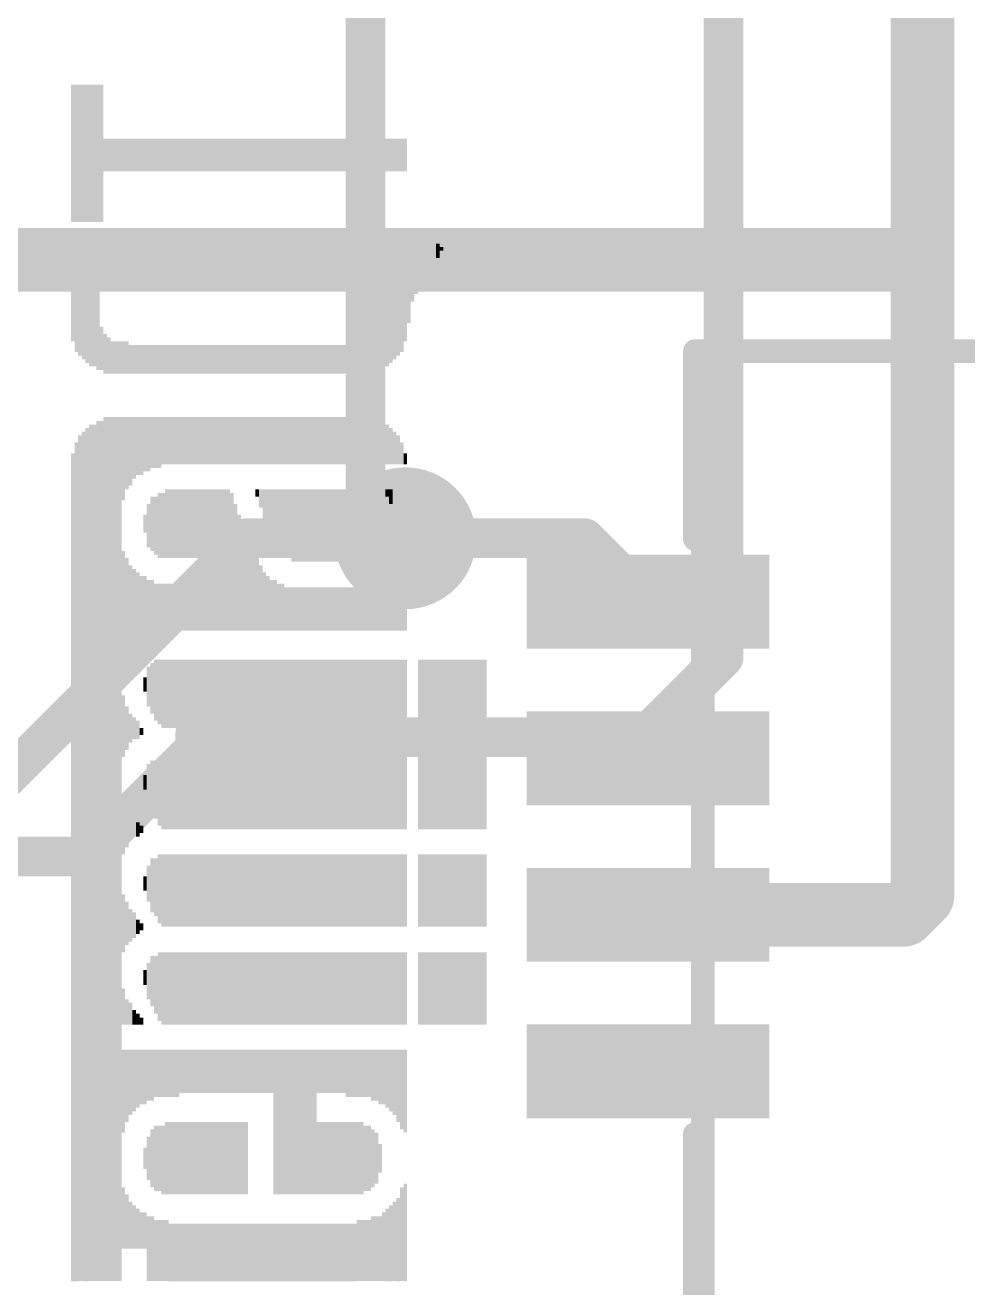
# Model space of a CAD drawing. Extents: x -8.6 to 41.9, y -5.2 to 49.8.
# Drawn here: x 26.53 to 32.55, y 15.53 to 23.6 of the extents above; entities that cross this region are included whole.
import ezdxf

# ---------------------------------------------------------------- set-up
doc = ezdxf.new("R2010")
doc.units = 0
for name, color, linetype in [('1', 12, 'CONTINUOUS'), ('16', 5, 'CONTINUOUS'), ('18', 110, 'CONTINUOUS'), ('21', 40, 'CONTINUOUS'), ('51', 253, 'CONTINUOUS')]:
    doc.layers.add(name, color=color, linetype=linetype)

# ---------------------------------------------------------------- blocks, each defined once
blk = doc.blocks.new('RECT')
blk.add_solid([(-0.5, -0.5), (0.5, -0.5), (-0.5, 0.5), (0.5, 0.5)])
blk = doc.blocks.new('ROUNDV')
at = {"const_width": 0.5}
blk.add_lwpolyline([(0, -0.25, 1), (0, 0.25, 1), (0, -0.25)], format="xyb", dxfattribs=at)

msp = doc.modelspace()

# ---------------------------------------------------------------- linework, layer by layer
at = {"layer": '1'}
for points, const_width in [([(32.258, 22.098), (32.258, 30.284)], 0.4064), ([(23.114, 22.098), (32.258, 22.098)], 0.4064), ([(32.258, 18.034), (32.258, 22.098)], 0.4064), ([(30.101, 20.32), (28.956, 20.32)], 0.254), ([(30.506, 19.915), (30.101, 20.32)], 0.254), ([(27.94, 19.05), (30.371, 19.05)], 0.254), ([(30.371, 19.05), (30.506, 18.915)], 0.254), ([(32.139, 17.915), (32.258, 18.034)], 0.4064), ([(30.506, 17.915), (32.139, 17.915)], 0.4064)]:
    msp.add_lwpolyline(points, dxfattribs=dict(at, const_width=const_width))
for points, const_width in [([(32.3596, 22.098, 1), (32.1564, 22.098)], 0.2032), ([(32.258, 21.9964, 1), (32.258, 22.1996)], 0.2032), ([(32.1564, 22.098, 1), (32.3596, 22.098)], 0.2032), ([(28.956, 20.3835, 1), (28.956, 20.2565)], 0.127), ([(30.1459, 20.3649, 1), (30.0561, 20.2751)], 0.127), ([(30.101, 20.2565, 1), (30.101, 20.3835)], 0.127), ([(30.4611, 19.8701, 1), (30.5509, 19.9599)], 0.127), ([(27.94, 19.1135, 1), (27.94, 18.9865)], 0.127), ([(30.4159, 19.0949, 1), (30.3261, 19.0051)], 0.127), ([(30.371, 18.9865, 1), (30.371, 19.1135)], 0.127), ([(30.4611, 18.8701, 1), (30.5509, 18.9599)], 0.127), ([(32.3298, 17.9622, 1), (32.1862, 18.1058)], 0.2032), ([(30.506, 18.0166, 1), (30.506, 17.8134)], 0.2032), ([(32.0672, 17.9868, 1), (32.2108, 17.8432)], 0.2032), ([(32.139, 17.8134, 1), (32.139, 18.0166)], 0.2032), ([(32.1564, 18.034, 1), (32.3596, 18.034)], 0.2032)]:
    msp.add_lwpolyline(points, format="xyb", dxfattribs=dict(at, const_width=const_width))
at = {"layer": '16', "const_width": 0.254}
for points in [[(28.702, 20.574), (28.702, 30.226)], [(30.988, 29.464), (30.988, 19.558)], [(28.956, 20.32), (28.702, 20.574)], [(27.94, 20.32), (26.416, 18.796)], [(28.956, 20.32), (27.94, 20.32)], [(30.988, 19.558), (30.48, 19.05)], [(26.924, 18.288), (27.686, 19.05)], [(27.686, 19.05), (27.94, 19.05)], [(30.48, 19.05), (27.94, 19.05)], [(26.416, 18.796), (7.112, 18.796)], [(26.924, 18.288), (8.128, 18.288)]]:
    msp.add_lwpolyline(points, dxfattribs=at)
at = {"layer": '16', "const_width": 0.127}
for points in [[(28.7469, 20.6189, 1), (28.6571, 20.5291)], [(28.6385, 20.574, 1), (28.7655, 20.574)], [(27.94, 20.3835, 1), (27.94, 20.2565)], [(27.9849, 20.2751, 1), (27.8951, 20.3649)], [(28.9111, 20.2751, 1), (29.0009, 20.3649)], [(28.956, 20.2565, 1), (28.956, 20.3835)], [(31.0329, 19.5131, 1), (30.9431, 19.6029)], [(30.9245, 19.558, 1), (31.0515, 19.558)], [(27.686, 19.1135, 1), (27.686, 18.9865)], [(27.7309, 19.0051, 1), (27.6411, 19.0949)], [(27.94, 19.1135, 1), (27.94, 18.9865)], [(27.94, 18.9865, 1), (27.94, 19.1135)], [(30.4351, 19.0949, 1), (30.5249, 19.0051)], [(30.48, 18.9865, 1), (30.48, 19.1135)], [(26.416, 18.7325, 1), (26.416, 18.8595)], [(26.8791, 18.3329, 1), (26.9689, 18.2431)], [(26.924, 18.2245, 1), (26.924, 18.3515)]]:
    msp.add_lwpolyline(points, format="xyb", dxfattribs=at)
at = {"layer": '21', "const_width": 0.1524}
for points in [[(30.806, 20.315), (30.806, 21.515)], [(30.806, 21.515), (33.406, 21.515)], [(30.806, 15.415), (30.806, 16.515)]]:
    msp.add_lwpolyline(points, dxfattribs=at)
at = {"layer": '21', "const_width": 0.0762}
for points in [[(30.8441, 21.515, 1), (30.7679, 21.515)], [(30.806, 21.5531, 1), (30.806, 21.4769)], [(30.7679, 20.315, 1), (30.8441, 20.315)], [(30.8441, 16.515, 1), (30.7679, 16.515)]]:
    msp.add_lwpolyline(points, format="xyb", dxfattribs=at)
at = {"layer": '51', "const_width": 0.1524}
for points in [[(30.856, 15.415), (30.856, 21.515)], [(30.856, 21.515), (35.106, 21.515)]]:
    msp.add_lwpolyline(points, dxfattribs=at)
at = {"layer": '51', "const_width": 0.0762}
for points in [[(30.8941, 21.515, 1), (30.8179, 21.515)], [(30.856, 21.5531, 1), (30.856, 21.4769)]]:
    msp.add_lwpolyline(points, format="xyb", dxfattribs=at)

# ---------------------------------------------------------------- block references
at = {"layer": '1', "xscale": 1.55, "yscale": 0.6, "rotation": 180}
for p in [(30.506, 19.915), (30.506, 18.915), (30.506, 17.915), (30.506, 16.915)]:
    msp.add_blockref('RECT', p, dxfattribs=at)
at = {"layer": '18', "xscale": 0.9064, "yscale": 0.9064}
for p in [(28.956, 20.32), (28.956, 20.32), (27.94, 19.05), (27.94, 19.05)]:
    msp.add_blockref('ROUNDV', p, dxfattribs=at)
at = {"layer": '21', "rotation": 90}
for p, xscale, yscale in [((26.8317, 22.7787), 0.8788, 0.0231), ((26.8548, 22.7787), 0.8788, 0.0231), ((26.8779, 22.7787), 0.8788, 0.0231), ((26.901, 22.7787), 0.8788, 0.0231), ((26.924, 22.7787), 0.8788, 0.0229), ((26.947, 22.7787), 0.8788, 0.0231), ((26.9701, 22.7787), 0.8788, 0.0231), ((26.9932, 22.7787), 0.8788, 0.0231), ((27.0163, 22.7787), 0.8788, 0.0231), ((27.0394, 22.7686), 0.2083, 0.0231), ((27.0626, 22.7686), 0.2083, 0.0231), ((27.0857, 22.7686), 0.2083, 0.0231), ((27.1088, 22.7686), 0.2083, 0.0231), ((27.1319, 22.7686), 0.2083, 0.0231), ((27.155, 22.7686), 0.2083, 0.0231), ((27.178, 22.7686), 0.2083, 0.0229), ((27.201, 22.7686), 0.2083, 0.0231), ((27.2241, 22.7686), 0.2083, 0.0231), ((27.2472, 22.7686), 0.2083, 0.0231), ((27.2703, 22.7686), 0.2083, 0.0231), ((27.2934, 22.7686), 0.2083, 0.0231), ((27.3166, 22.7686), 0.2083, 0.0231), ((27.3397, 22.7686), 0.2083, 0.0231), ((27.3628, 22.7686), 0.2083, 0.0231), ((27.3859, 22.7686), 0.2083, 0.0231), ((27.409, 22.7686), 0.2083, 0.0231), ((27.432, 22.7686), 0.2083, 0.0229), ((27.455, 22.7686), 0.2083, 0.0231), ((27.4781, 22.7686), 0.2083, 0.0231), ((27.5012, 22.7686), 0.2083, 0.0231), ((27.5243, 22.7686), 0.2083, 0.0231), ((27.5474, 22.7686), 0.2083, 0.0231), ((27.5706, 22.7686), 0.2083, 0.0231), ((27.5937, 22.7686), 0.2083, 0.0231), ((27.6168, 22.7686), 0.2083, 0.0231), ((27.6399, 22.7686), 0.2083, 0.0231), ((27.663, 22.7686), 0.2083, 0.0231), ((27.686, 22.7686), 0.2083, 0.0229), ((27.709, 22.7686), 0.2083, 0.0231), ((27.7321, 22.7686), 0.2083, 0.0231), ((27.7552, 22.7686), 0.2083, 0.0231), ((27.7783, 22.7686), 0.2083, 0.0231), ((27.8014, 22.7686), 0.2083, 0.0231), ((27.8246, 22.7686), 0.2083, 0.0231), ((27.8477, 22.7686), 0.2083, 0.0231), ((27.8708, 22.7686), 0.2083, 0.0231), ((27.8939, 22.7686), 0.2083, 0.0231), ((27.917, 22.7686), 0.2083, 0.0231), ((27.94, 22.7686), 0.2083, 0.0229), ((27.963, 22.7686), 0.2083, 0.0231), ((27.9861, 22.7686), 0.2083, 0.0231), ((28.0092, 22.7686), 0.2083, 0.0231), ((28.0323, 22.7686), 0.2083, 0.0231), ((28.0554, 22.7686), 0.2083, 0.0231), ((28.0786, 22.7686), 0.2083, 0.0231), ((28.1017, 22.7686), 0.2083, 0.0231), ((28.1248, 22.7686), 0.2083, 0.0231), ((28.1479, 22.7686), 0.2083, 0.0231), ((28.171, 22.7686), 0.2083, 0.0231), ((28.194, 22.7686), 0.2083, 0.0229), ((28.217, 22.7686), 0.2083, 0.0231), ((28.2401, 22.7686), 0.2083, 0.0231), ((28.2632, 22.7686), 0.2083, 0.0231), ((28.2863, 22.7686), 0.2083, 0.0231), ((28.3094, 22.7686), 0.2083, 0.0231), ((28.3326, 22.7686), 0.2083, 0.0231), ((28.3557, 22.7686), 0.2083, 0.0231), ((28.3788, 22.7686), 0.2083, 0.0231), ((28.4019, 22.7686), 0.2083, 0.0231), ((28.425, 22.7686), 0.2083, 0.0231), ((28.448, 22.7686), 0.2083, 0.0229), ((28.471, 22.7686), 0.2083, 0.0231), ((28.4941, 22.7686), 0.2083, 0.0231), ((28.5172, 22.7686), 0.2083, 0.0231), ((28.5403, 22.7686), 0.2083, 0.0231), ((28.5634, 22.7686), 0.2083, 0.0231), ((28.5866, 22.7686), 0.2083, 0.0231), ((28.6097, 22.7686), 0.2083, 0.0231), ((28.6328, 22.7686), 0.2083, 0.0231), ((28.6559, 22.7686), 0.2083, 0.0231), ((28.679, 22.7686), 0.2083, 0.0231), ((28.702, 22.7686), 0.2083, 0.0229), ((28.725, 22.7686), 0.2083, 0.0231), ((28.7481, 22.7686), 0.2083, 0.0231), ((28.7712, 22.7686), 0.2083, 0.0231), ((28.7943, 22.7686), 0.2083, 0.0231), ((28.8174, 22.7686), 0.2083, 0.0231), ((28.8406, 22.7686), 0.2083, 0.0231), ((28.8637, 22.7686), 0.2083, 0.0231), ((28.8868, 22.7686), 0.2083, 0.0231), ((28.9099, 22.7686), 0.2083, 0.0231), ((28.933, 22.7686), 0.2083, 0.0231), ((28.956, 22.7686), 0.2083, 0.0229), ((29.0252, 22.0751), 0.3912, 0.0231), ((29.0483, 22.098), 0.3454, 0.0231), ((26.947, 21.7983), 0.762, 0.0231), ((26.9701, 21.7983), 0.762, 0.0231), ((26.9932, 21.7983), 0.8077, 0.0231), ((27.0163, 22.0637), 0.2769, 0.0231), ((27.0394, 22.0866), 0.2311, 0.0231), ((27.0626, 22.1094), 0.2311, 0.0231), ((27.0857, 22.1094), 0.2311, 0.0231), ((27.1088, 22.1209), 0.2083, 0.0231), ((27.1319, 22.1209), 0.2083, 0.0231), ((27.155, 22.1209), 0.2083, 0.0231), ((27.178, 22.1209), 0.2083, 0.0229), ((27.201, 22.1209), 0.2083, 0.0231), ((27.2241, 22.1209), 0.2083, 0.0231), ((27.2472, 22.1209), 0.2083, 0.0231), ((27.2703, 22.1209), 0.2083, 0.0231), ((27.2934, 22.1209), 0.2083, 0.0231), ((27.3166, 22.1209), 0.2083, 0.0231), ((27.3397, 22.1209), 0.2083, 0.0231), ((27.3628, 22.1209), 0.2083, 0.0231), ((27.3859, 22.1209), 0.2083, 0.0231), ((27.409, 22.1209), 0.2083, 0.0231), ((27.432, 22.1209), 0.2083, 0.0229), ((27.455, 22.1209), 0.2083, 0.0231), ((27.4781, 22.1209), 0.2083, 0.0231), ((27.5012, 22.1209), 0.2083, 0.0231), ((27.5243, 22.1209), 0.2083, 0.0231), ((27.5474, 22.1209), 0.2083, 0.0231), ((27.5706, 22.1209), 0.2083, 0.0231), ((27.5937, 22.1209), 0.2083, 0.0231), ((27.6168, 22.1209), 0.2083, 0.0231), ((27.6399, 22.1209), 0.2083, 0.0231), ((27.663, 22.1209), 0.2083, 0.0231), ((27.686, 22.1209), 0.2083, 0.0229), ((27.709, 22.1209), 0.2083, 0.0231), ((27.7321, 22.1209), 0.2083, 0.0231), ((27.7552, 22.1209), 0.2083, 0.0231), ((27.7783, 22.1209), 0.2083, 0.0231), ((27.8014, 22.1209), 0.2083, 0.0231), ((27.8246, 22.1209), 0.2083, 0.0231), ((27.8477, 22.1209), 0.2083, 0.0231), ((27.8708, 22.1209), 0.2083, 0.0231), ((27.8939, 22.1209), 0.2083, 0.0231), ((27.917, 22.1209), 0.2083, 0.0231), ((27.94, 22.1209), 0.2083, 0.0229), ((27.963, 22.1209), 0.2083, 0.0231), ((27.9861, 22.1209), 0.2083, 0.0231), ((28.0092, 22.1209), 0.2083, 0.0231), ((28.0323, 22.1209), 0.2083, 0.0231), ((28.0554, 22.1209), 0.2083, 0.0231), ((28.0786, 22.1209), 0.2083, 0.0231), ((28.1017, 22.1209), 0.2083, 0.0231), ((28.1248, 22.1209), 0.2083, 0.0231), ((28.1479, 22.1209), 0.2083, 0.0231), ((28.171, 22.1209), 0.2083, 0.0231), ((28.194, 22.1209), 0.2083, 0.0229), ((28.217, 22.1209), 0.2083, 0.0231), ((28.2401, 22.1209), 0.2083, 0.0231), ((28.2632, 22.1209), 0.2083, 0.0231), ((28.2863, 22.1209), 0.2083, 0.0231), ((28.3094, 22.1209), 0.2083, 0.0231), ((28.3326, 22.1209), 0.2083, 0.0231), ((28.3557, 22.1209), 0.2083, 0.0231), ((28.3788, 22.1209), 0.2083, 0.0231), ((28.4019, 22.1209), 0.2083, 0.0231), ((28.425, 22.1209), 0.2083, 0.0231), ((28.448, 22.1209), 0.2083, 0.0229), ((28.471, 22.1209), 0.2083, 0.0231), ((28.4941, 22.1209), 0.2083, 0.0231), ((28.5172, 22.1209), 0.2083, 0.0231), ((28.5403, 22.1209), 0.2083, 0.0231), ((28.5634, 22.1209), 0.2083, 0.0231), ((28.5866, 22.1209), 0.2083, 0.0231), ((28.6097, 22.1209), 0.2083, 0.0231), ((28.6328, 22.1209), 0.2083, 0.0231), ((28.6559, 22.1209), 0.2083, 0.0231), ((28.679, 22.1209), 0.2083, 0.0231), ((28.702, 22.098), 0.2083, 0.0229), ((28.725, 22.098), 0.2083, 0.0231), ((28.7481, 22.0866), 0.2311, 0.0231), ((28.7712, 22.0637), 0.2769, 0.0231), ((28.7943, 21.7869), 0.7849, 0.0231), ((29.0021, 22.0282), 0.3937, 0.0231), ((29.0714, 22.098), 0.2997, 0.0231), ((29.0946, 22.1209), 0.254, 0.0231), ((29.1177, 22.1323), 0.1854, 0.0231), ((29.1408, 22.1323), 0.1397, 0.0231), ((29.1639, 22.1564), 0.0914, 0.0231), ((29.187, 22.1679), 0.0229, 0.0231), ((26.8779, 21.7983), 0.6248, 0.0231), ((26.901, 21.7983), 0.6706, 0.0231), ((26.924, 21.7983), 0.7163, 0.0229), ((28.8174, 21.7754), 0.762, 0.0231), ((28.8406, 21.7869), 0.7391, 0.0231), ((28.8637, 21.7869), 0.6934, 0.0231), ((28.8868, 21.7869), 0.6477, 0.0231), ((28.956, 21.844), 0.5334, 0.0229), ((28.979, 21.9253), 0.4623, 0.0231), ((26.8317, 21.797), 0.4394, 0.0231), ((26.8548, 21.7856), 0.5537, 0.0231), ((28.9099, 21.7742), 0.5766, 0.0231), ((28.933, 21.7856), 0.5537, 0.0231), ((27.0163, 21.5328), 0.2769, 0.0231), ((27.0394, 21.4986), 0.254, 0.0231), ((28.7481, 21.4986), 0.254, 0.0231), ((28.7712, 21.5328), 0.2769, 0.0231), ((27.0626, 21.4871), 0.2311, 0.0231), ((27.0857, 21.4744), 0.2057, 0.0231), ((27.1088, 21.4744), 0.2057, 0.0231), ((27.1319, 21.4744), 0.2057, 0.0231), ((27.155, 21.4744), 0.2057, 0.0231), ((27.178, 21.4744), 0.2057, 0.0229), ((27.201, 21.463), 0.1829, 0.0231), ((27.2241, 21.463), 0.1829, 0.0231), ((27.2472, 21.463), 0.1829, 0.0231), ((27.2703, 21.463), 0.1829, 0.0231), ((27.2934, 21.463), 0.1829, 0.0231), ((27.3166, 21.463), 0.1829, 0.0231), ((27.3397, 21.463), 0.1829, 0.0231), ((27.3628, 21.463), 0.1829, 0.0231), ((27.3859, 21.463), 0.1829, 0.0231), ((27.409, 21.463), 0.1829, 0.0231), ((27.432, 21.463), 0.1829, 0.0229), ((27.455, 21.463), 0.1829, 0.0231), ((27.4781, 21.463), 0.1829, 0.0231), ((27.5012, 21.463), 0.1829, 0.0231), ((27.5243, 21.463), 0.1829, 0.0231), ((27.5474, 21.463), 0.1829, 0.0231), ((27.5706, 21.463), 0.1829, 0.0231), ((27.5937, 21.463), 0.1829, 0.0231), ((27.6168, 21.463), 0.1829, 0.0231), ((27.6399, 21.463), 0.1829, 0.0231), ((27.663, 21.463), 0.1829, 0.0231), ((27.686, 21.463), 0.1829, 0.0229), ((27.709, 21.463), 0.1829, 0.0231), ((27.7321, 21.463), 0.1829, 0.0231), ((27.7552, 21.463), 0.1829, 0.0231), ((27.7783, 21.463), 0.1829, 0.0231), ((27.8014, 21.463), 0.1829, 0.0231), ((27.8246, 21.463), 0.1829, 0.0231), ((27.8477, 21.463), 0.1829, 0.0231), ((27.8708, 21.463), 0.1829, 0.0231), ((27.8939, 21.463), 0.1829, 0.0231), ((27.917, 21.463), 0.1829, 0.0231), ((27.94, 21.463), 0.1829, 0.0229), ((27.963, 21.463), 0.1829, 0.0231), ((27.9861, 21.463), 0.1829, 0.0231), ((28.0092, 21.463), 0.1829, 0.0231), ((28.0323, 21.463), 0.1829, 0.0231), ((28.0554, 21.463), 0.1829, 0.0231), ((28.0786, 21.463), 0.1829, 0.0231), ((28.1017, 21.463), 0.1829, 0.0231), ((28.1248, 21.463), 0.1829, 0.0231), ((28.1479, 21.463), 0.1829, 0.0231), ((28.171, 21.463), 0.1829, 0.0231), ((28.194, 21.463), 0.1829, 0.0229), ((28.217, 21.463), 0.1829, 0.0231), ((28.2401, 21.463), 0.1829, 0.0231), ((28.2632, 21.463), 0.1829, 0.0231), ((28.2863, 21.463), 0.1829, 0.0231), ((28.3094, 21.463), 0.1829, 0.0231), ((28.3326, 21.463), 0.1829, 0.0231), ((28.3557, 21.463), 0.1829, 0.0231), ((28.3788, 21.463), 0.1829, 0.0231), ((28.4019, 21.463), 0.1829, 0.0231), ((28.425, 21.463), 0.1829, 0.0231), ((28.448, 21.463), 0.1829, 0.0229), ((28.471, 21.463), 0.1829, 0.0231), ((28.4941, 21.463), 0.1829, 0.0231), ((28.5172, 21.463), 0.1829, 0.0231), ((28.5403, 21.463), 0.1829, 0.0231), ((28.5634, 21.463), 0.1829, 0.0231), ((28.5866, 21.463), 0.1829, 0.0231), ((28.6097, 21.463), 0.1829, 0.0231), ((28.6328, 21.4744), 0.2057, 0.0231), ((28.6559, 21.4744), 0.2057, 0.0231), ((28.679, 21.4744), 0.2057, 0.0231), ((28.702, 21.4744), 0.2057, 0.0229), ((28.725, 21.4871), 0.2311, 0.0231), ((26.947, 18.3109), 5.4712, 0.0231), ((26.9701, 18.3109), 5.4712, 0.0231), ((26.9932, 18.3223), 5.494, 0.0231), ((27.0163, 18.3223), 5.494, 0.0231), ((27.0394, 18.335), 5.5194, 0.0231), ((27.0626, 18.335), 5.5194, 0.0231), ((27.0857, 18.335), 5.5194, 0.0231), ((27.1088, 18.335), 5.5194, 0.0231), ((27.1319, 18.335), 5.5194, 0.0231), ((27.155, 20.828), 0.5334, 0.0231), ((27.178, 20.8636), 0.4623, 0.0229), ((27.201, 20.875), 0.4394, 0.0231), ((27.2241, 20.8979), 0.3937, 0.0231), ((27.2472, 20.9093), 0.3708, 0.0231), ((27.2703, 20.9093), 0.3708, 0.0231), ((27.2934, 20.9207), 0.348, 0.0231), ((27.3166, 20.9207), 0.348, 0.0231), ((27.3397, 20.9321), 0.3251, 0.0231), ((27.3628, 20.9321), 0.3251, 0.0231), ((27.3859, 20.9321), 0.3251, 0.0231), ((27.409, 20.9436), 0.3023, 0.0231), ((27.432, 20.9436), 0.3023, 0.0229), ((27.455, 20.9436), 0.3023, 0.0231), ((27.4781, 20.9436), 0.3023, 0.0231), ((27.5012, 20.9436), 0.3023, 0.0231), ((27.5243, 20.9436), 0.3023, 0.0231), ((27.5474, 20.9436), 0.3023, 0.0231), ((27.5706, 20.9436), 0.3023, 0.0231), ((27.5937, 20.9436), 0.3023, 0.0231), ((27.6168, 20.9436), 0.3023, 0.0231), ((27.6399, 20.9436), 0.3023, 0.0231), ((27.663, 20.9436), 0.3023, 0.0231), ((27.686, 20.9436), 0.3023, 0.0229), ((27.709, 20.9436), 0.3023, 0.0231), ((27.7321, 20.9436), 0.3023, 0.0231), ((27.7552, 20.9436), 0.3023, 0.0231), ((27.7783, 20.9436), 0.3023, 0.0231), ((27.8014, 20.9436), 0.3023, 0.0231), ((27.8246, 20.9436), 0.3023, 0.0231), ((27.8477, 20.9436), 0.3023, 0.0231), ((27.8708, 20.9436), 0.3023, 0.0231), ((27.8939, 20.9436), 0.3023, 0.0231), ((27.917, 20.9436), 0.3023, 0.0231), ((27.94, 20.9436), 0.3023, 0.0229), ((27.963, 20.9436), 0.3023, 0.0231), ((27.9861, 20.9436), 0.3023, 0.0231), ((28.0092, 20.9436), 0.3023, 0.0231), ((28.0323, 20.9436), 0.3023, 0.0231), ((28.0554, 20.9436), 0.3023, 0.0231), ((28.0786, 20.9436), 0.3023, 0.0231), ((28.1017, 20.9436), 0.3023, 0.0231), ((28.1248, 20.9436), 0.3023, 0.0231), ((28.1479, 20.9436), 0.3023, 0.0231), ((28.171, 20.9436), 0.3023, 0.0231), ((28.194, 20.9436), 0.3023, 0.0229), ((28.217, 20.9436), 0.3023, 0.0231), ((28.2401, 20.9436), 0.3023, 0.0231), ((28.2632, 20.9436), 0.3023, 0.0231), ((28.2863, 20.9436), 0.3023, 0.0231), ((28.3094, 20.9436), 0.3023, 0.0231), ((28.3326, 20.9436), 0.3023, 0.0231), ((28.3557, 20.9436), 0.3023, 0.0231), ((28.3788, 20.9436), 0.3023, 0.0231), ((28.4019, 20.9436), 0.3023, 0.0231), ((28.425, 20.9436), 0.3023, 0.0231), ((28.448, 20.9436), 0.3023, 0.0229), ((28.471, 20.9436), 0.3023, 0.0231), ((28.4941, 20.9436), 0.3023, 0.0231), ((28.5172, 20.9436), 0.3023, 0.0231), ((28.5403, 20.9436), 0.3023, 0.0231), ((28.5634, 20.9436), 0.3023, 0.0231), ((28.5866, 20.9436), 0.3023, 0.0231), ((28.6097, 20.9436), 0.3023, 0.0231), ((28.6328, 20.9436), 0.3023, 0.0231), ((28.6559, 20.9436), 0.3023, 0.0231), ((28.679, 20.9436), 0.3023, 0.0231), ((28.702, 20.9436), 0.3023, 0.0229), ((28.725, 20.9436), 0.3023, 0.0231), ((28.7481, 20.9436), 0.3023, 0.0231), ((28.7712, 20.9309), 0.2769, 0.0231), ((28.7943, 20.9309), 0.2769, 0.0231), ((28.8174, 20.9194), 0.254, 0.0231), ((28.8406, 20.9194), 0.254, 0.0231), ((26.8779, 18.2766), 5.4026, 0.0231), ((26.901, 18.288), 5.4254, 0.0231), ((26.924, 18.2994), 5.4483, 0.0229), ((28.8637, 20.908), 0.2311, 0.0231), ((28.8868, 20.8966), 0.2083, 0.0231), ((28.9099, 20.8851), 0.1854, 0.0231), ((26.8548, 18.2537), 5.3569, 0.0231), ((28.933, 20.8623), 0.1397, 0.0231), ((26.8317, 18.2194), 5.2883, 0.0231), ((28.956, 20.828), 0.0711, 0.0229), ((27.3397, 20.4127), 0.348, 0.0231), ((27.3628, 20.4013), 0.3708, 0.0231), ((27.3859, 20.4013), 0.4166, 0.0231), ((27.409, 20.4013), 0.4166, 0.0231), ((27.432, 20.4127), 0.4394, 0.0229), ((27.455, 20.4127), 0.4394, 0.0231), ((27.4781, 20.4127), 0.4394, 0.0231), ((27.5012, 20.4127), 0.4394, 0.0231), ((27.5243, 20.4127), 0.4394, 0.0231), ((27.5474, 20.4127), 0.4394, 0.0231), ((27.5706, 20.4127), 0.4394, 0.0231), ((27.5937, 20.4127), 0.4394, 0.0231), ((27.6168, 20.4127), 0.4394, 0.0231), ((27.6399, 20.4127), 0.4394, 0.0231), ((27.663, 20.4127), 0.4394, 0.0231), ((27.686, 20.4127), 0.4394, 0.0229), ((27.709, 20.4127), 0.4394, 0.0231), ((27.7321, 20.1816), 0.9017, 0.0231), ((27.7552, 20.1816), 0.9017, 0.0231), ((27.7783, 20.1816), 0.9017, 0.0231), ((27.8014, 20.1816), 0.9017, 0.0231), ((27.8246, 20.1816), 0.9017, 0.0231), ((27.8477, 20.1701), 0.8788, 0.0231), ((28.0092, 20.6096), 0.0457, 0.0231), ((28.0323, 20.574), 0.1168, 0.0231), ((28.0554, 20.5397), 0.1854, 0.0231), ((28.0786, 20.5169), 0.2311, 0.0231), ((28.1017, 20.4826), 0.2997, 0.0231), ((28.1248, 20.4584), 0.348, 0.0231), ((28.1479, 20.4356), 0.3937, 0.0231), ((28.171, 20.4241), 0.4166, 0.0231), ((28.194, 20.4127), 0.4394, 0.0229), ((28.217, 20.4127), 0.4394, 0.0231), ((28.2401, 20.4013), 0.4623, 0.0231), ((28.2632, 20.4013), 0.4623, 0.0231), ((28.2863, 20.4013), 0.4623, 0.0231), ((28.3094, 20.4013), 0.4623, 0.0231), ((28.3326, 20.4013), 0.4623, 0.0231), ((28.3557, 20.4013), 0.4623, 0.0231), ((28.3788, 20.4013), 0.4623, 0.0231), ((28.4019, 20.4013), 0.4623, 0.0231), ((28.425, 20.4013), 0.4623, 0.0231), ((28.448, 20.4013), 0.4623, 0.0229), ((28.471, 20.4013), 0.4623, 0.0231), ((28.4941, 20.4013), 0.4623, 0.0231), ((28.5172, 20.4013), 0.4623, 0.0231), ((28.5403, 20.4013), 0.4623, 0.0231), ((28.5634, 20.4013), 0.4623, 0.0231), ((28.5866, 20.4013), 0.4623, 0.0231), ((28.6097, 20.4013), 0.4623, 0.0231), ((28.6328, 20.4013), 0.4623, 0.0231), ((28.6559, 20.4013), 0.4623, 0.0231), ((28.679, 20.4013), 0.4623, 0.0231), ((28.702, 20.3899), 0.4394, 0.0229), ((28.725, 20.3899), 0.3937, 0.0231), ((28.8406, 20.6096), 0.0457, 0.0231), ((28.8637, 20.5854), 0.094, 0.0231), ((28.8868, 20.574), 0.1168, 0.0231), ((28.9099, 20.5511), 0.1626, 0.0231), ((28.933, 20.5283), 0.2083, 0.0231), ((28.956, 20.5169), 0.2311, 0.0229), ((27.3166, 20.4), 0.2769, 0.0231), ((27.8708, 20.1346), 0.8077, 0.0231), ((28.7481, 20.3657), 0.3454, 0.0231), ((28.7712, 20.3543), 0.2769, 0.0231), ((27.2934, 20.4127), 0.1143, 0.0231), ((27.8939, 20.1003), 0.7391, 0.0231), ((27.917, 20.0774), 0.6934, 0.0231), ((28.7943, 20.3429), 0.1168, 0.0231), ((27.94, 20.0431), 0.6248, 0.0229), ((27.963, 20.0076), 0.5537, 0.0231), ((27.155, 19.9047), 0.668, 0.0231), ((27.178, 19.9047), 0.5766, 0.0229), ((27.9861, 19.9847), 0.508, 0.0231), ((28.0092, 19.9619), 0.4623, 0.0231), ((28.956, 19.9504), 0.4394, 0.0229), ((27.201, 19.8933), 0.508, 0.0231), ((27.2241, 19.8933), 0.4623, 0.0231), ((27.2472, 19.8933), 0.4166, 0.0231), ((27.2703, 19.8819), 0.3937, 0.0231), ((27.2934, 19.8933), 0.3708, 0.0231), ((28.0323, 19.939), 0.4166, 0.0231), ((28.0554, 19.9161), 0.3708, 0.0231), ((28.0786, 19.9047), 0.348, 0.0231), ((28.8868, 19.9047), 0.348, 0.0231), ((28.9099, 19.9161), 0.3708, 0.0231), ((28.933, 19.939), 0.4166, 0.0231), ((27.3166, 19.8806), 0.3454, 0.0231), ((27.3397, 19.8806), 0.3454, 0.0231), ((27.3628, 19.8692), 0.3226, 0.0231), ((27.3859, 19.8806), 0.2997, 0.0231), ((27.409, 19.8806), 0.2997, 0.0231), ((27.432, 19.8806), 0.2997, 0.0229), ((27.455, 19.8806), 0.2997, 0.0231), ((27.4781, 19.8692), 0.2769, 0.0231), ((27.5012, 19.8692), 0.2769, 0.0231), ((27.5243, 19.8692), 0.2769, 0.0231), ((27.5474, 19.8692), 0.2769, 0.0231), ((27.5706, 19.8692), 0.2769, 0.0231), ((27.5937, 19.8692), 0.2769, 0.0231), ((27.6168, 19.8692), 0.2769, 0.0231), ((27.6399, 19.8692), 0.2769, 0.0231), ((27.663, 19.8692), 0.2769, 0.0231), ((27.686, 19.8692), 0.2769, 0.0229), ((27.709, 19.8692), 0.2769, 0.0231), ((28.1017, 19.892), 0.3226, 0.0231), ((28.1248, 19.892), 0.3226, 0.0231), ((28.1479, 19.8806), 0.2997, 0.0231), ((28.171, 19.8806), 0.2997, 0.0231), ((28.194, 19.8692), 0.2769, 0.0229), ((28.217, 19.8692), 0.2769, 0.0231), ((28.2401, 19.8692), 0.2769, 0.0231), ((28.2632, 19.8692), 0.2769, 0.0231), ((28.2863, 19.8692), 0.2769, 0.0231), ((28.3094, 19.8692), 0.2769, 0.0231), ((28.3326, 19.8692), 0.2769, 0.0231), ((28.3557, 19.8692), 0.2769, 0.0231), ((28.3788, 19.8692), 0.2769, 0.0231), ((28.4019, 19.8692), 0.2769, 0.0231), ((28.425, 19.8692), 0.2769, 0.0231), ((28.448, 19.8692), 0.2769, 0.0229), ((28.471, 19.8692), 0.2769, 0.0231), ((28.4941, 19.8692), 0.2769, 0.0231), ((28.5172, 19.8692), 0.2769, 0.0231), ((28.5403, 19.8692), 0.2769, 0.0231), ((28.5634, 19.8692), 0.2769, 0.0231), ((28.5866, 19.8692), 0.2769, 0.0231), ((28.6097, 19.8692), 0.2769, 0.0231), ((28.6328, 19.8692), 0.2769, 0.0231), ((28.6559, 19.8692), 0.2769, 0.0231), ((28.679, 19.8692), 0.2769, 0.0231), ((28.702, 19.8692), 0.2769, 0.0229), ((28.725, 19.8692), 0.2769, 0.0231), ((28.7481, 19.8692), 0.2769, 0.0231), ((28.7712, 19.8692), 0.2769, 0.0231), ((28.7943, 19.8692), 0.2769, 0.0231), ((28.8174, 19.8806), 0.2997, 0.0231), ((28.8406, 19.8806), 0.2997, 0.0231), ((28.8637, 19.892), 0.3226, 0.0231), ((27.3397, 19.3612), 0.3226, 0.0231), ((27.3628, 19.3497), 0.3912, 0.0231), ((27.3859, 19.3383), 0.414, 0.0231), ((27.409, 19.3269), 0.4369, 0.0231), ((27.432, 19.3269), 0.4369, 0.0229), ((27.455, 19.3269), 0.4369, 0.0231), ((27.4781, 19.3269), 0.4369, 0.0231), ((27.5012, 19.3269), 0.4369, 0.0231), ((27.5243, 19.3269), 0.4369, 0.0231), ((27.5474, 19.3269), 0.4369, 0.0231), ((27.5706, 19.3269), 0.4369, 0.0231), ((27.5937, 19.3269), 0.4369, 0.0231), ((27.6168, 19.3269), 0.4369, 0.0231), ((27.6399, 19.3269), 0.4369, 0.0231), ((27.663, 19.3269), 0.4369, 0.0231), ((27.686, 19.3269), 0.4369, 0.0229), ((27.709, 19.3269), 0.4369, 0.0231), ((27.7321, 19.3269), 0.4369, 0.0231), ((27.7552, 19.3269), 0.4369, 0.0231), ((27.7783, 19.3269), 0.4369, 0.0231), ((27.8014, 19.3269), 0.4369, 0.0231), ((27.8246, 19.3269), 0.4369, 0.0231), ((27.8477, 19.3269), 0.4369, 0.0231), ((27.8708, 19.3269), 0.4369, 0.0231), ((27.8939, 19.3269), 0.4369, 0.0231), ((27.917, 19.3269), 0.4369, 0.0231), ((27.94, 19.3269), 0.4369, 0.0229), ((27.963, 19.3269), 0.4369, 0.0231), ((27.9861, 19.3269), 0.4369, 0.0231), ((28.0092, 19.3269), 0.4369, 0.0231), ((28.0323, 19.3269), 0.4369, 0.0231), ((28.0554, 19.3269), 0.4369, 0.0231), ((28.0786, 19.3269), 0.4369, 0.0231), ((28.1017, 19.3269), 0.4369, 0.0231), ((28.1248, 19.3269), 0.4369, 0.0231), ((28.1479, 19.3269), 0.4369, 0.0231), ((28.171, 19.3269), 0.4369, 0.0231), ((28.194, 19.3269), 0.4369, 0.0229), ((28.217, 19.3269), 0.4369, 0.0231), ((28.2401, 19.3269), 0.4369, 0.0231), ((28.2632, 19.3269), 0.4369, 0.0231), ((28.2863, 19.3269), 0.4369, 0.0231), ((28.3094, 19.3269), 0.4369, 0.0231), ((28.3326, 19.3269), 0.4369, 0.0231), ((28.3557, 19.3269), 0.4369, 0.0231), ((28.3788, 19.3269), 0.4369, 0.0231), ((28.4019, 19.3269), 0.4369, 0.0231), ((28.425, 19.3269), 0.4369, 0.0231), ((28.448, 19.3269), 0.4369, 0.0229), ((28.471, 19.3269), 0.4369, 0.0231), ((28.4941, 19.3269), 0.4369, 0.0231), ((28.5172, 19.3269), 0.4369, 0.0231), ((28.5403, 19.3269), 0.4369, 0.0231), ((28.5634, 19.3269), 0.4369, 0.0231), ((28.5866, 19.3269), 0.4369, 0.0231), ((28.6097, 19.3269), 0.4369, 0.0231), ((28.6328, 19.3269), 0.4369, 0.0231), ((28.6559, 19.3269), 0.4369, 0.0231), ((28.679, 19.3269), 0.4369, 0.0231), ((28.702, 19.3269), 0.4369, 0.0229), ((28.725, 19.3269), 0.4369, 0.0231), ((28.7481, 19.3269), 0.4369, 0.0231), ((28.7712, 19.3269), 0.4369, 0.0231), ((28.7943, 19.3269), 0.4369, 0.0231), ((28.8174, 19.3269), 0.4369, 0.0231), ((28.8406, 19.3269), 0.4369, 0.0231), ((28.8637, 19.3269), 0.4369, 0.0231), ((28.8868, 19.3269), 0.4369, 0.0231), ((28.9099, 19.3269), 0.4369, 0.0231), ((28.933, 19.3269), 0.4369, 0.0231), ((28.956, 19.3269), 0.4369, 0.0229), ((29.0483, 19.3269), 0.4369, 0.0231), ((29.0714, 19.3269), 0.4369, 0.0231), ((29.0946, 19.3269), 0.4369, 0.0231), ((29.1177, 19.3269), 0.4369, 0.0231), ((29.1408, 19.3269), 0.4369, 0.0231), ((29.1639, 19.3269), 0.4369, 0.0231), ((29.187, 19.3269), 0.4369, 0.0231), ((29.21, 19.3269), 0.4369, 0.0229), ((29.233, 19.3269), 0.4369, 0.0231), ((29.2561, 19.3269), 0.4369, 0.0231), ((29.2792, 19.3269), 0.4369, 0.0231), ((29.3023, 19.3269), 0.4369, 0.0231), ((29.3254, 19.3269), 0.4369, 0.0231), ((29.3486, 19.3269), 0.4369, 0.0231), ((29.3717, 19.3269), 0.4369, 0.0231), ((29.3948, 19.3269), 0.4369, 0.0231), ((29.4179, 19.3269), 0.4369, 0.0231), ((29.441, 19.3269), 0.4369, 0.0231), ((29.464, 19.3269), 0.4369, 0.0229), ((27.3166, 19.3726), 0.254, 0.0231), ((27.2934, 19.3853), 0.0914, 0.0231), ((27.155, 19.1198), 0.3937, 0.0231), ((27.178, 19.1072), 0.2769, 0.0229), ((27.201, 19.1072), 0.1854, 0.0231), ((27.2241, 19.1072), 0.1397, 0.0231), ((27.2472, 19.0957), 0.1168, 0.0231), ((27.2703, 19.0856), 0.0457, 0.0231), ((27.3166, 18.7503), 0.254, 0.0231), ((27.3397, 18.7388), 0.3226, 0.0231), ((27.3628, 18.7147), 0.3708, 0.0231), ((27.3859, 18.7033), 0.4394, 0.0231), ((27.409, 18.6919), 0.4623, 0.0231), ((27.432, 18.6919), 0.4623, 0.0229), ((27.455, 18.6919), 0.4623, 0.0231), ((27.4781, 18.6919), 0.4623, 0.0231), ((27.5012, 18.6919), 0.4623, 0.0231), ((27.5243, 18.6919), 0.4623, 0.0231), ((27.5474, 18.6919), 0.4623, 0.0231), ((27.5706, 18.6919), 0.4623, 0.0231), ((27.5937, 18.6919), 0.4623, 0.0231), ((27.6168, 18.6919), 0.4623, 0.0231), ((27.6399, 18.6919), 0.4623, 0.0231), ((27.663, 18.6919), 0.4623, 0.0231), ((27.686, 18.6919), 0.4623, 0.0229), ((27.709, 18.6919), 0.4623, 0.0231), ((27.7321, 18.6919), 0.4623, 0.0231), ((27.7552, 18.6919), 0.4623, 0.0231), ((27.7783, 18.6919), 0.4623, 0.0231), ((27.8014, 18.6919), 0.4623, 0.0231), ((27.8246, 18.6919), 0.4623, 0.0231), ((27.8477, 18.6919), 0.4623, 0.0231), ((27.8708, 18.6919), 0.4623, 0.0231), ((27.8939, 18.6919), 0.4623, 0.0231), ((27.917, 18.6919), 0.4623, 0.0231), ((27.94, 18.6919), 0.4623, 0.0229), ((27.963, 18.6919), 0.4623, 0.0231), ((27.9861, 18.6919), 0.4623, 0.0231), ((28.0092, 18.6919), 0.4623, 0.0231), ((28.0323, 18.6919), 0.4623, 0.0231), ((28.0554, 18.6919), 0.4623, 0.0231), ((28.0786, 18.6919), 0.4623, 0.0231), ((28.1017, 18.6919), 0.4623, 0.0231), ((28.1248, 18.6919), 0.4623, 0.0231), ((28.1479, 18.6919), 0.4623, 0.0231), ((28.171, 18.6919), 0.4623, 0.0231), ((28.194, 18.6919), 0.4623, 0.0229), ((28.217, 18.6919), 0.4623, 0.0231), ((28.2401, 18.6919), 0.4623, 0.0231), ((28.2632, 18.6919), 0.4623, 0.0231), ((28.2863, 18.6919), 0.4623, 0.0231), ((28.3094, 18.6919), 0.4623, 0.0231), ((28.3326, 18.6919), 0.4623, 0.0231), ((28.3557, 18.6919), 0.4623, 0.0231), ((28.3788, 18.6919), 0.4623, 0.0231), ((28.4019, 18.6919), 0.4623, 0.0231), ((28.425, 18.6919), 0.4623, 0.0231), ((28.448, 18.6919), 0.4623, 0.0229), ((28.471, 18.6919), 0.4623, 0.0231), ((28.4941, 18.6919), 0.4623, 0.0231), ((28.5172, 18.6919), 0.4623, 0.0231), ((28.5403, 18.6919), 0.4623, 0.0231), ((28.5634, 18.6919), 0.4623, 0.0231), ((28.5866, 18.6919), 0.4623, 0.0231), ((28.6097, 18.6919), 0.4623, 0.0231), ((28.6328, 18.6919), 0.4623, 0.0231), ((28.6559, 18.6919), 0.4623, 0.0231), ((28.679, 18.6919), 0.4623, 0.0231), ((28.702, 18.6919), 0.4623, 0.0229), ((28.725, 18.6919), 0.4623, 0.0231), ((28.7481, 18.6919), 0.4623, 0.0231), ((28.7712, 18.6919), 0.4623, 0.0231), ((28.7943, 18.6919), 0.4623, 0.0231), ((28.8174, 18.6919), 0.4623, 0.0231), ((28.8406, 18.6919), 0.4623, 0.0231), ((28.8637, 18.6919), 0.4623, 0.0231), ((28.8868, 18.6919), 0.4623, 0.0231), ((28.9099, 18.6919), 0.4623, 0.0231), ((28.933, 18.6919), 0.4623, 0.0231), ((28.956, 18.6919), 0.4623, 0.0229), ((29.0483, 18.6919), 0.4623, 0.0231), ((29.0714, 18.6919), 0.4623, 0.0231), ((29.0946, 18.6919), 0.4623, 0.0231), ((29.1177, 18.6919), 0.4623, 0.0231), ((29.1408, 18.6919), 0.4623, 0.0231), ((29.1639, 18.6919), 0.4623, 0.0231), ((29.187, 18.6919), 0.4623, 0.0231), ((29.21, 18.6919), 0.4623, 0.0229), ((29.233, 18.6919), 0.4623, 0.0231), ((29.2561, 18.6919), 0.4623, 0.0231), ((29.2792, 18.6919), 0.4623, 0.0231), ((29.3023, 18.6919), 0.4623, 0.0231), ((29.3254, 18.6919), 0.4623, 0.0231), ((29.3486, 18.6919), 0.4623, 0.0231), ((29.3717, 18.6919), 0.4623, 0.0231), ((29.3948, 18.6919), 0.4623, 0.0231), ((29.4179, 18.6919), 0.4623, 0.0231), ((29.441, 18.6919), 0.4623, 0.0231), ((29.464, 18.6919), 0.4623, 0.0229), ((27.2934, 18.7617), 0.094, 0.0231), ((27.155, 18.4849), 0.3683, 0.0231), ((27.178, 18.4849), 0.2769, 0.0229), ((27.201, 18.4849), 0.1854, 0.0231), ((27.2241, 18.4849), 0.1397, 0.0231), ((27.2472, 18.4607), 0.0914, 0.0231), ((27.2703, 18.4607), 0.0457, 0.0231), ((27.3166, 18.114), 0.2311, 0.0231), ((27.3397, 18.1026), 0.3454, 0.0231), ((27.3628, 18.0912), 0.3683, 0.0231), ((27.3859, 18.081), 0.4394, 0.0231), ((27.409, 18.0696), 0.4623, 0.0231), ((27.432, 18.0696), 0.4623, 0.0229), ((27.455, 18.0696), 0.4623, 0.0231), ((27.4781, 18.0696), 0.4623, 0.0231), ((27.5012, 18.0696), 0.4623, 0.0231), ((27.5243, 18.0696), 0.4623, 0.0231), ((27.5474, 18.0696), 0.4623, 0.0231), ((27.5706, 18.0696), 0.4623, 0.0231), ((27.5937, 18.0696), 0.4623, 0.0231), ((27.6168, 18.0696), 0.4623, 0.0231), ((27.6399, 18.0696), 0.4623, 0.0231), ((27.663, 18.0696), 0.4623, 0.0231), ((27.686, 18.0696), 0.4623, 0.0229), ((27.709, 18.0696), 0.4623, 0.0231), ((27.7321, 18.0696), 0.4623, 0.0231), ((27.7552, 18.0696), 0.4623, 0.0231), ((27.7783, 18.0696), 0.4623, 0.0231), ((27.8014, 18.0696), 0.4623, 0.0231), ((27.8246, 18.0696), 0.4623, 0.0231), ((27.8477, 18.0696), 0.4623, 0.0231), ((27.8708, 18.0696), 0.4623, 0.0231), ((27.8939, 18.0696), 0.4623, 0.0231), ((27.917, 18.0696), 0.4623, 0.0231), ((27.94, 18.0696), 0.4623, 0.0229), ((27.963, 18.0696), 0.4623, 0.0231), ((27.9861, 18.0696), 0.4623, 0.0231), ((28.0092, 18.0696), 0.4623, 0.0231), ((28.0323, 18.0696), 0.4623, 0.0231), ((28.0554, 18.0696), 0.4623, 0.0231), ((28.0786, 18.0696), 0.4623, 0.0231), ((28.1017, 18.0696), 0.4623, 0.0231), ((28.1248, 18.0696), 0.4623, 0.0231), ((28.1479, 18.0696), 0.4623, 0.0231), ((28.171, 18.0696), 0.4623, 0.0231), ((28.194, 18.0696), 0.4623, 0.0229), ((28.217, 18.0696), 0.4623, 0.0231), ((28.2401, 18.0696), 0.4623, 0.0231), ((28.2632, 18.0696), 0.4623, 0.0231), ((28.2863, 18.0696), 0.4623, 0.0231), ((28.3094, 18.0696), 0.4623, 0.0231), ((28.3326, 18.0696), 0.4623, 0.0231), ((28.3557, 18.0696), 0.4623, 0.0231), ((28.3788, 18.0696), 0.4623, 0.0231), ((28.4019, 18.0696), 0.4623, 0.0231), ((28.425, 18.0696), 0.4623, 0.0231), ((28.448, 18.0696), 0.4623, 0.0229), ((28.471, 18.0696), 0.4623, 0.0231), ((28.4941, 18.0696), 0.4623, 0.0231), ((28.5172, 18.0696), 0.4623, 0.0231), ((28.5403, 18.0696), 0.4623, 0.0231), ((28.5634, 18.0696), 0.4623, 0.0231), ((28.5866, 18.0696), 0.4623, 0.0231), ((28.6097, 18.0696), 0.4623, 0.0231), ((28.6328, 18.0696), 0.4623, 0.0231), ((28.6559, 18.0696), 0.4623, 0.0231), ((28.679, 18.0696), 0.4623, 0.0231), ((28.702, 18.0696), 0.4623, 0.0229), ((28.725, 18.0696), 0.4623, 0.0231), ((28.7481, 18.0696), 0.4623, 0.0231), ((28.7712, 18.0696), 0.4623, 0.0231), ((28.7943, 18.0696), 0.4623, 0.0231), ((28.8174, 18.0696), 0.4623, 0.0231), ((28.8406, 18.0696), 0.4623, 0.0231), ((28.8637, 18.0696), 0.4623, 0.0231), ((28.8868, 18.0696), 0.4623, 0.0231), ((28.9099, 18.0696), 0.4623, 0.0231), ((28.933, 18.0696), 0.4623, 0.0231), ((28.956, 18.0696), 0.4623, 0.0229), ((29.0483, 18.0696), 0.4623, 0.0231), ((29.0714, 18.0696), 0.4623, 0.0231), ((29.0946, 18.0696), 0.4623, 0.0231), ((29.1177, 18.0696), 0.4623, 0.0231), ((29.1408, 18.0696), 0.4623, 0.0231), ((29.1639, 18.0696), 0.4623, 0.0231), ((29.187, 18.0696), 0.4623, 0.0231), ((29.21, 18.0696), 0.4623, 0.0229), ((29.233, 18.0696), 0.4623, 0.0231), ((29.2561, 18.0696), 0.4623, 0.0231), ((29.2792, 18.0696), 0.4623, 0.0231), ((29.3023, 18.0696), 0.4623, 0.0231), ((29.3254, 18.0696), 0.4623, 0.0231), ((29.3486, 18.0696), 0.4623, 0.0231), ((29.3717, 18.0696), 0.4623, 0.0231), ((29.3948, 18.0696), 0.4623, 0.0231), ((29.4179, 18.0696), 0.4623, 0.0231), ((29.441, 18.0696), 0.4623, 0.0231), ((29.464, 18.0696), 0.4623, 0.0229), ((27.2934, 18.1153), 0.0914, 0.0231), ((27.155, 17.8613), 0.3708, 0.0231), ((27.178, 17.86), 0.2769, 0.0229), ((27.201, 17.8486), 0.2083, 0.0231), ((27.2241, 17.8486), 0.1626, 0.0231), ((27.2472, 17.8384), 0.0914, 0.0231), ((27.2703, 17.8384), 0.0457, 0.0231), ((27.3859, 17.4562), 0.4394, 0.0231), ((27.409, 17.4447), 0.4623, 0.0231), ((27.432, 17.4447), 0.4623, 0.0229), ((27.455, 17.4447), 0.4623, 0.0231), ((27.4781, 17.4447), 0.4623, 0.0231), ((27.5012, 17.4447), 0.4623, 0.0231), ((27.5243, 17.4447), 0.4623, 0.0231), ((27.5474, 17.4447), 0.4623, 0.0231), ((27.5706, 17.4447), 0.4623, 0.0231), ((27.5937, 17.4447), 0.4623, 0.0231), ((27.6168, 17.4447), 0.4623, 0.0231), ((27.6399, 17.4447), 0.4623, 0.0231), ((27.663, 17.4447), 0.4623, 0.0231), ((27.686, 17.4447), 0.4623, 0.0229), ((27.709, 17.4447), 0.4623, 0.0231), ((27.7321, 17.4447), 0.4623, 0.0231), ((27.7552, 17.4447), 0.4623, 0.0231), ((27.7783, 17.4447), 0.4623, 0.0231), ((27.8014, 17.4447), 0.4623, 0.0231), ((27.8246, 17.4447), 0.4623, 0.0231), ((27.8477, 17.4447), 0.4623, 0.0231), ((27.8708, 17.4447), 0.4623, 0.0231), ((27.8939, 17.4447), 0.4623, 0.0231), ((27.917, 17.4447), 0.4623, 0.0231), ((27.94, 17.4447), 0.4623, 0.0229), ((27.963, 17.4447), 0.4623, 0.0231), ((27.9861, 17.4447), 0.4623, 0.0231), ((28.0092, 17.4447), 0.4623, 0.0231), ((28.0323, 17.4447), 0.4623, 0.0231), ((28.0554, 17.4447), 0.4623, 0.0231), ((28.0786, 17.4447), 0.4623, 0.0231), ((28.1017, 17.4447), 0.4623, 0.0231), ((28.1248, 17.4447), 0.4623, 0.0231), ((28.1479, 17.4447), 0.4623, 0.0231), ((28.171, 17.4447), 0.4623, 0.0231), ((28.194, 17.4447), 0.4623, 0.0229), ((28.217, 17.4447), 0.4623, 0.0231), ((28.2401, 17.4447), 0.4623, 0.0231), ((28.2632, 17.4447), 0.4623, 0.0231), ((28.2863, 17.4447), 0.4623, 0.0231), ((28.3094, 17.4447), 0.4623, 0.0231), ((28.3326, 17.4447), 0.4623, 0.0231), ((28.3557, 17.4447), 0.4623, 0.0231), ((28.3788, 17.4447), 0.4623, 0.0231), ((28.4019, 17.4447), 0.4623, 0.0231), ((28.425, 17.4447), 0.4623, 0.0231), ((28.448, 17.4447), 0.4623, 0.0229), ((28.471, 17.4447), 0.4623, 0.0231), ((28.4941, 17.4447), 0.4623, 0.0231), ((28.5172, 17.4447), 0.4623, 0.0231), ((28.5403, 17.4447), 0.4623, 0.0231), ((28.5634, 17.4447), 0.4623, 0.0231), ((28.5866, 17.4447), 0.4623, 0.0231), ((28.6097, 17.4447), 0.4623, 0.0231), ((28.6328, 17.4447), 0.4623, 0.0231), ((28.6559, 17.4447), 0.4623, 0.0231), ((28.679, 17.4447), 0.4623, 0.0231), ((28.702, 17.4447), 0.4623, 0.0229), ((28.725, 17.4447), 0.4623, 0.0231), ((28.7481, 17.4447), 0.4623, 0.0231), ((28.7712, 17.4447), 0.4623, 0.0231), ((28.7943, 17.4447), 0.4623, 0.0231), ((28.8174, 17.4447), 0.4623, 0.0231), ((28.8406, 17.4447), 0.4623, 0.0231), ((28.8637, 17.4447), 0.4623, 0.0231), ((28.8868, 17.4447), 0.4623, 0.0231), ((28.9099, 17.4447), 0.4623, 0.0231), ((28.933, 17.4447), 0.4623, 0.0231), ((28.956, 17.4447), 0.4623, 0.0229), ((29.0483, 17.4447), 0.4623, 0.0231), ((29.0714, 17.4447), 0.4623, 0.0231), ((29.0946, 17.4447), 0.4623, 0.0231), ((29.1177, 17.4447), 0.4623, 0.0231), ((29.1408, 17.4447), 0.4623, 0.0231), ((29.1639, 17.4447), 0.4623, 0.0231), ((29.187, 17.4447), 0.4623, 0.0231), ((29.21, 17.4447), 0.4623, 0.0229), ((29.233, 17.4447), 0.4623, 0.0231), ((29.2561, 17.4447), 0.4623, 0.0231), ((29.2792, 17.4447), 0.4623, 0.0231), ((29.3023, 17.4447), 0.4623, 0.0231), ((29.3254, 17.4447), 0.4623, 0.0231), ((29.3486, 17.4447), 0.4623, 0.0231), ((29.3717, 17.4447), 0.4623, 0.0231), ((29.3948, 17.4447), 0.4623, 0.0231), ((29.4179, 17.4447), 0.4623, 0.0231), ((29.441, 17.4447), 0.4623, 0.0231), ((29.464, 17.4447), 0.4623, 0.0229), ((27.3166, 17.4917), 0.2311, 0.0231), ((27.3397, 17.4917), 0.3226, 0.0231), ((27.3628, 17.4688), 0.3683, 0.0231), ((27.2934, 17.5146), 0.094, 0.0231), ((27.155, 17.3292), 0.2311, 0.0231), ((27.178, 17.2949), 0.1626, 0.0229), ((27.201, 17.2834), 0.1397, 0.0231), ((27.2241, 17.2606), 0.094, 0.0231), ((27.2472, 17.2491), 0.0711, 0.0231), ((27.2703, 17.2364), 0.0457, 0.0231), ((27.155, 16.7881), 0.5309, 0.0231), ((27.178, 16.8224), 0.4623, 0.0229), ((27.201, 16.8453), 0.4166, 0.0231), ((27.2241, 16.8567), 0.3937, 0.0231), ((27.2472, 16.8681), 0.3708, 0.0231), ((27.2703, 16.8796), 0.348, 0.0231), ((27.2934, 16.8796), 0.348, 0.0231), ((27.3166, 16.891), 0.3251, 0.0231), ((27.3397, 16.891), 0.3251, 0.0231), ((27.3628, 16.9024), 0.3023, 0.0231), ((27.3859, 16.9024), 0.3023, 0.0231), ((27.409, 16.9024), 0.3023, 0.0231), ((27.432, 16.9024), 0.3023, 0.0229), ((27.455, 16.9024), 0.3023, 0.0231), ((27.4781, 16.9024), 0.3023, 0.0231), ((27.5012, 16.9024), 0.3023, 0.0231), ((27.5243, 16.9151), 0.2769, 0.0231), ((27.5474, 16.9151), 0.2769, 0.0231), ((27.5706, 16.9151), 0.2769, 0.0231), ((27.5937, 16.9151), 0.2769, 0.0231), ((27.6168, 16.9151), 0.2769, 0.0231), ((27.6399, 16.9151), 0.2769, 0.0231), ((27.663, 16.9151), 0.2769, 0.0231), ((27.686, 16.9151), 0.2769, 0.0229), ((27.709, 16.9151), 0.2769, 0.0231), ((27.7321, 16.9151), 0.2769, 0.0231), ((27.7552, 16.9151), 0.2769, 0.0231), ((27.7783, 16.9151), 0.2769, 0.0231), ((27.8014, 16.9151), 0.2769, 0.0231), ((27.8246, 16.9151), 0.2769, 0.0231), ((27.8477, 16.9151), 0.2769, 0.0231), ((27.8708, 16.9151), 0.2769, 0.0231), ((27.8939, 16.9151), 0.2769, 0.0231), ((27.917, 16.9151), 0.2769, 0.0231), ((27.94, 16.9151), 0.2769, 0.0229), ((27.963, 16.9151), 0.2769, 0.0231), ((27.9861, 16.9151), 0.2769, 0.0231), ((28.0092, 16.9151), 0.2769, 0.0231), ((28.0323, 16.9151), 0.2769, 0.0231), ((28.0554, 16.9151), 0.2769, 0.0231), ((28.0786, 16.9151), 0.2769, 0.0231), ((28.1017, 16.9151), 0.2769, 0.0231), ((28.1248, 16.5913), 0.9246, 0.0231), ((28.1479, 16.5913), 0.9246, 0.0231), ((28.171, 16.5913), 0.9246, 0.0231), ((28.194, 16.5913), 0.9246, 0.0229), ((28.217, 16.5913), 0.9246, 0.0231), ((28.2401, 16.5913), 0.9246, 0.0231), ((28.2632, 16.5913), 0.9246, 0.0231), ((28.2863, 16.5913), 0.9246, 0.0231), ((28.3094, 16.5913), 0.9246, 0.0231), ((28.3326, 16.5913), 0.9246, 0.0231), ((28.3557, 16.5913), 0.9246, 0.0231), ((28.3788, 16.5913), 0.9246, 0.0231), ((28.4019, 16.9151), 0.2769, 0.0231), ((28.425, 16.9151), 0.2769, 0.0231), ((28.448, 16.9151), 0.2769, 0.0229), ((28.471, 16.9151), 0.2769, 0.0231), ((28.4941, 16.9151), 0.2769, 0.0231), ((28.5172, 16.9151), 0.2769, 0.0231), ((28.5403, 16.9151), 0.2769, 0.0231), ((28.5634, 16.9151), 0.2769, 0.0231), ((28.5866, 16.9024), 0.3023, 0.0231), ((28.6097, 16.9024), 0.3023, 0.0231), ((28.6328, 16.9024), 0.3023, 0.0231), ((28.6559, 16.9024), 0.3023, 0.0231), ((28.679, 16.9024), 0.3023, 0.0231), ((28.702, 16.9024), 0.3023, 0.0229), ((28.725, 16.9024), 0.3023, 0.0231), ((28.7481, 16.891), 0.3251, 0.0231), ((28.7712, 16.891), 0.3251, 0.0231), ((28.7943, 16.8796), 0.348, 0.0231), ((28.8174, 16.8796), 0.348, 0.0231), ((28.8406, 16.8681), 0.3708, 0.0231), ((28.8637, 16.8567), 0.3937, 0.0231), ((28.8868, 16.8453), 0.4166, 0.0231), ((28.9099, 16.8224), 0.4623, 0.0231), ((28.933, 16.7996), 0.508, 0.0231), ((28.956, 16.7881), 0.5309, 0.0229), ((27.3397, 16.3601), 0.3708, 0.0231), ((27.3628, 16.3601), 0.4166, 0.0231), ((27.3859, 16.3601), 0.4166, 0.0231), ((27.409, 16.3487), 0.4394, 0.0231), ((27.432, 16.3601), 0.4623, 0.0229), ((27.455, 16.3601), 0.4623, 0.0231), ((27.4781, 16.3601), 0.4623, 0.0231), ((27.5012, 16.3601), 0.4623, 0.0231), ((27.5243, 16.3601), 0.4623, 0.0231), ((27.5474, 16.3601), 0.4623, 0.0231), ((27.5706, 16.3601), 0.4623, 0.0231), ((27.5937, 16.3601), 0.4623, 0.0231), ((27.6168, 16.3601), 0.4623, 0.0231), ((27.6399, 16.3601), 0.4623, 0.0231), ((27.663, 16.3601), 0.4623, 0.0231), ((27.686, 16.3601), 0.4623, 0.0229), ((27.709, 16.3601), 0.4623, 0.0231), ((27.7321, 16.3601), 0.4623, 0.0231), ((27.7552, 16.3601), 0.4623, 0.0231), ((27.7783, 16.3601), 0.4623, 0.0231), ((27.8014, 16.3601), 0.4623, 0.0231), ((27.8246, 16.3601), 0.4623, 0.0231), ((27.8477, 16.3601), 0.4623, 0.0231), ((27.8708, 16.3601), 0.4623, 0.0231), ((27.8939, 16.3601), 0.4623, 0.0231), ((27.917, 16.3601), 0.4623, 0.0231), ((27.94, 16.3601), 0.4623, 0.0229), ((28.4019, 16.3601), 0.4623, 0.0231), ((28.425, 16.3601), 0.4623, 0.0231), ((28.448, 16.3601), 0.4623, 0.0229), ((28.471, 16.3601), 0.4623, 0.0231), ((28.4941, 16.3601), 0.4623, 0.0231), ((28.5172, 16.3601), 0.4623, 0.0231), ((28.5403, 16.3601), 0.4623, 0.0231), ((28.5634, 16.3601), 0.4623, 0.0231), ((28.5866, 16.3601), 0.4623, 0.0231), ((28.6097, 16.3601), 0.4623, 0.0231), ((28.6328, 16.3601), 0.4623, 0.0231), ((28.6559, 16.3601), 0.4623, 0.0231), ((28.679, 16.3601), 0.4623, 0.0231), ((28.702, 16.3601), 0.4166, 0.0229), ((28.725, 16.3601), 0.4166, 0.0231), ((28.7481, 16.3601), 0.3708, 0.0231), ((27.3166, 16.3589), 0.2769, 0.0231), ((28.7712, 16.3601), 0.3251, 0.0231), ((28.7943, 16.3601), 0.1829, 0.0231), ((27.2934, 16.3601), 0.1372, 0.0231), ((27.155, 15.9791), 0.3912, 0.0231), ((27.178, 15.9563), 0.3454, 0.0229), ((28.933, 15.875), 0.5994, 0.0231), ((28.956, 15.8864), 0.6223, 0.0229), ((27.201, 15.9334), 0.2997, 0.0231), ((27.2241, 15.922), 0.2769, 0.0231), ((28.8637, 15.8178), 0.4851, 0.0231), ((28.8868, 15.8293), 0.508, 0.0231), ((28.9099, 15.8407), 0.5309, 0.0231), ((27.2472, 15.9106), 0.254, 0.0231), ((27.2703, 15.8991), 0.2311, 0.0231), ((27.2934, 15.8991), 0.2311, 0.0231), ((27.3166, 15.7823), 0.414, 0.0231), ((27.3397, 15.7823), 0.414, 0.0231), ((27.3628, 15.7709), 0.3912, 0.0231), ((27.3859, 15.7709), 0.3912, 0.0231), ((27.409, 15.7709), 0.3912, 0.0231), ((27.432, 15.7709), 0.3912, 0.0229), ((28.6559, 15.7709), 0.3912, 0.0231), ((28.679, 15.7709), 0.3912, 0.0231), ((28.702, 15.7709), 0.3912, 0.0229), ((28.725, 15.7709), 0.3912, 0.0231), ((28.7481, 15.7823), 0.414, 0.0231), ((28.7712, 15.7823), 0.414, 0.0231), ((28.7943, 15.7823), 0.414, 0.0231), ((28.8174, 15.795), 0.4394, 0.0231), ((28.8406, 15.8064), 0.4623, 0.0231), ((27.455, 15.7594), 0.3683, 0.0231), ((27.4781, 15.7594), 0.3683, 0.0231), ((27.5012, 15.7594), 0.3683, 0.0231), ((27.5243, 15.7594), 0.3683, 0.0231), ((27.5474, 15.7594), 0.3683, 0.0231), ((27.5706, 15.7594), 0.3683, 0.0231), ((27.5937, 15.7594), 0.3683, 0.0231), ((27.6168, 15.7594), 0.3683, 0.0231), ((27.6399, 15.7594), 0.3683, 0.0231), ((27.663, 15.7594), 0.3683, 0.0231), ((27.686, 15.7594), 0.3683, 0.0229), ((27.709, 15.7594), 0.3683, 0.0231), ((27.7321, 15.7594), 0.3683, 0.0231), ((27.7552, 15.7594), 0.3683, 0.0231), ((27.7783, 15.7594), 0.3683, 0.0231), ((27.8014, 15.7594), 0.3683, 0.0231), ((27.8246, 15.7594), 0.3683, 0.0231), ((27.8477, 15.7594), 0.3683, 0.0231), ((27.8708, 15.7594), 0.3683, 0.0231), ((27.8939, 15.7594), 0.3683, 0.0231), ((27.917, 15.7594), 0.3683, 0.0231), ((27.94, 15.7594), 0.3683, 0.0229), ((27.963, 15.7594), 0.3683, 0.0231), ((27.9861, 15.7594), 0.3683, 0.0231), ((28.0092, 15.7594), 0.3683, 0.0231), ((28.0323, 15.7594), 0.3683, 0.0231), ((28.0554, 15.7594), 0.3683, 0.0231), ((28.0786, 15.7594), 0.3683, 0.0231), ((28.1017, 15.7594), 0.3683, 0.0231), ((28.1248, 15.7594), 0.3683, 0.0231), ((28.1479, 15.7594), 0.3683, 0.0231), ((28.171, 15.7594), 0.3683, 0.0231), ((28.194, 15.7594), 0.3683, 0.0229), ((28.217, 15.7594), 0.3683, 0.0231), ((28.2401, 15.7594), 0.3683, 0.0231), ((28.2632, 15.7594), 0.3683, 0.0231), ((28.2863, 15.7594), 0.3683, 0.0231), ((28.3094, 15.7594), 0.3683, 0.0231), ((28.3326, 15.7594), 0.3683, 0.0231), ((28.3557, 15.7594), 0.3683, 0.0231), ((28.3788, 15.7594), 0.3683, 0.0231), ((28.4019, 15.7594), 0.3683, 0.0231), ((28.425, 15.7594), 0.3683, 0.0231), ((28.448, 15.7594), 0.3683, 0.0229), ((28.471, 15.7594), 0.3683, 0.0231), ((28.4941, 15.7594), 0.3683, 0.0231), ((28.5172, 15.7594), 0.3683, 0.0231), ((28.5403, 15.7594), 0.3683, 0.0231), ((28.5634, 15.7594), 0.3683, 0.0231), ((28.5866, 15.7594), 0.3683, 0.0231), ((28.6097, 15.7594), 0.3683, 0.0231), ((28.6328, 15.7594), 0.3683, 0.0231)]:
    msp.add_blockref('RECT', p, dxfattribs=dict(at, xscale=xscale, yscale=yscale))

doc.saveas('drawing.dxf')
